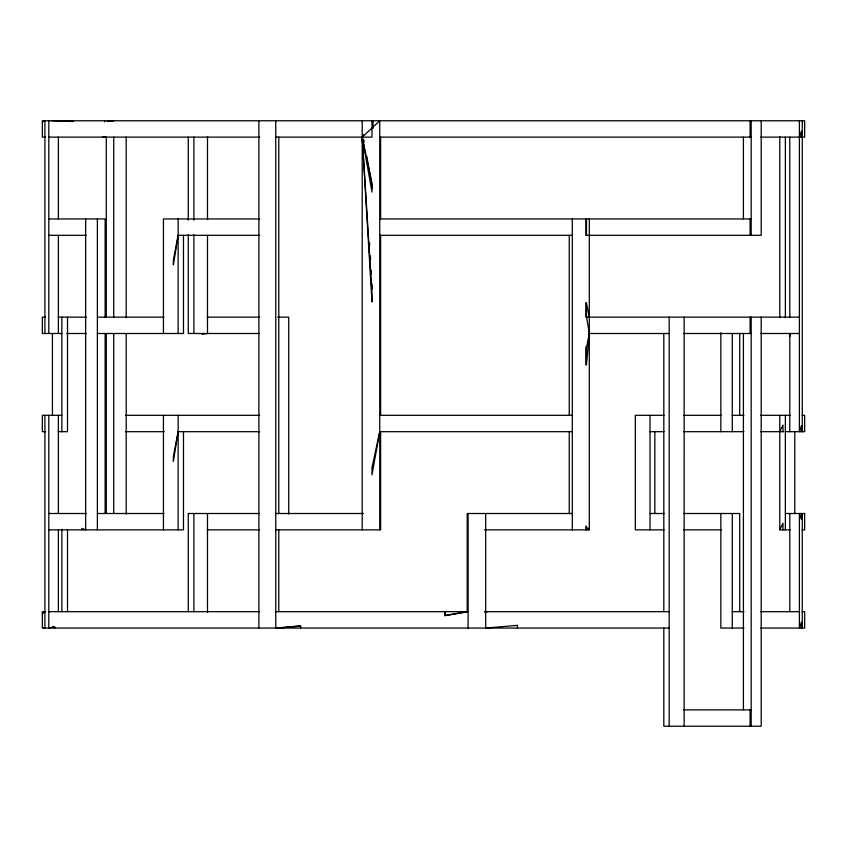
<?xml version="1.0" encoding="UTF-8"?>
<svg xmlns="http://www.w3.org/2000/svg" width="847" height="847" viewBox="0 0 847 847"><rect width="100%" height="100%" fill="white"/><g stroke="black" fill="none" stroke-linecap="round" stroke-linejoin="round"><path stroke-width="1.27" d="M48.798 333.496L48.798 120.772M73.075 120.772L73.075 121.513L52.143 120.772M81.852 529.862L81.852 528.369L85.653 529.862L85.653 218.95M104.615 121.862L104.615 120.772M258.886 120.772L258.886 628.051M300.664 628.051L300.664 625.848L275.762 628.051L275.762 120.772M485.691 513.504L485.691 628.051L517.422 625.361L517.422 628.051M669.183 726.228L669.183 317.138M684.143 726.228L684.154 317.138M732.284 628.051L732.284 513.504M750.103 726.228L750.103 709.871M751.183 726.228L751.183 317.138M782.988 529.862L782.988 523.234L779.791 529.862L790.113 529.862M785.36 529.862L785.36 415.316M801.421 431.684L801.421 425.723L799.388 431.684L799.388 120.772M801.421 513.504L801.421 519.455L799.388 513.504L799.388 628.051L801.421 622.09L801.421 628.051M802.278 513.504L802.268 628.051M589.311 333.496L586.484 364.697L586.484 347.683L589.311 333.496L586.484 316.482L586.484 302.951L589.311 317.138M178.145 235.318L173.381 264.92L173.37 259.987L178.145 235.318L259.69 235.318M178.145 431.684L173.37 461.287L173.37 456.353L178.145 431.684L259.69 431.684M379.752 431.684L371.971 474.923L371.971 467.713L379.752 431.684L572.297 431.684M799.388 137.129L801.421 131.179L801.421 137.129M779.791 431.684L782.988 425.046L782.988 431.684M362.198 137.129L371.971 192.078L371.971 182.92L362.198 137.129L371.971 292.797L371.971 301.956L362.198 137.129L379.752 120.772L379.752 529.862M42.35 613.959L44.912 611.682M42.35 121.873L44.912 120.772L44.912 333.496M107.22 121.544L113.731 120.772M278.79 628.051L300.579 626.081M45.569 137.129L42.35 137.129L42.35 120.772L804.65 120.772L804.65 137.129L760.86 137.129M48.798 137.129L259.69 137.129M275.762 137.129L371.971 137.129L371.971 120.772M379.752 137.129L751.183 137.129M48.798 218.95L105.144 218.95L105.144 317.138M259.69 218.95L163.439 218.95L163.439 333.496M379.752 218.95L751.183 218.95M48.798 235.318L86.193 235.318M379.752 235.318L572.297 235.318M45.569 317.138L42.35 317.138L42.35 333.496L61.852 333.496M58.305 317.138L86.415 317.138M97.384 317.138L163.99 317.138M207.123 317.138L259.563 317.138M277.647 317.138L288.721 317.138L288.721 514.013M799.388 317.138L585.902 317.138L585.902 302.623M66.786 333.496L86.415 333.496M97.384 333.496L183.481 333.496L183.481 235.318M259.563 333.496L188.278 333.496L188.278 234.661M588.527 333.496L669.183 333.496M683.476 333.496L751.183 333.496M760.712 333.496L799.388 333.496M61.852 415.316L42.35 415.316L42.35 431.684L45.569 431.684M125.472 415.316L259.69 415.316M379.752 415.316L572.297 415.316M664.069 415.316L635.324 415.316L635.324 529.862L664.069 529.862M683.656 415.316L721.475 415.316M732.284 415.316L743.941 415.316M760.712 415.316L790.103 415.316M802.183 415.316L804.65 415.316L804.65 431.684L785.36 431.684M58.305 431.684L67.506 431.684L67.506 317.138M125.472 431.684L164.276 431.684M650.02 431.684L664.069 431.684M683.656 431.684L743.941 431.684M760.712 431.684L783.666 431.684M48.798 513.504L86.415 513.504M97.384 513.504L163.99 513.504M259.563 513.504L188.278 513.504L188.278 611.682M275.762 513.504L363.416 513.504M572.297 513.504L467.205 513.504L467.205 611.682L444.643 615.621L444.643 611.682M650.02 513.504L664.069 513.504M683.656 513.504L739.706 513.504L739.706 611.682M785.36 513.504L804.65 513.504L804.65 529.862L802.183 529.862M48.798 529.862L183.481 529.862L183.481 431.684M207.123 529.862L259.563 529.862M275.762 529.862L380.621 529.862L380.621 431.684M484.452 529.862L589.311 529.862L589.311 218.95M683.656 529.862L721.475 529.862M45.569 611.682L42.35 611.682L42.35 628.051L669.183 628.051M48.798 611.682L259.69 611.682M275.762 611.682L468.095 611.682L445.067 615.621L445.067 611.682M669.183 611.682L484.452 611.682L487.046 611.905M732.284 611.682L743.941 611.682M760.807 611.682L799.388 611.682M802.173 611.682L804.65 611.682L804.65 628.051L760.807 628.051M743.941 628.051L720.839 628.051L720.839 513.504M683.476 709.871L751.183 709.871M102.752 136.727L106.277 137.129L106.277 317.138M42.35 627.331L44.912 628.051L44.912 415.316M52.969 626.536L54.642 628.051M589.311 529.862L586.484 527.025L586.484 529.862M366.762 156.303L372.32 188.246M789.785 431.684L789.785 333.496L789.965 336.09M364.316 151.645L363.903 145.049L364.263 151.634M369.546 242.623L369.694 245.259M370.308 255.805L370.541 259.764M371.155 270.309L371.378 274.269M371.918 283.501L372.225 288.774M789.785 333.496L789.933 336.047M802.268 120.772L802.268 431.684M794.782 431.684L794.782 513.504M789.785 137.129L789.785 317.138M789.785 513.504L789.785 611.682M785.36 137.129L785.36 317.689M779.791 136.589L779.791 317.138M779.78 415.316L779.791 529.862M761.188 120.772L761.188 235.318L585.902 235.318L585.891 218.95M761.188 317.138L761.188 726.228L663.815 726.228L663.815 628.051M751.183 120.772L751.183 235.318M750.103 120.772L750.103 137.129M750.103 218.95L750.103 235.318M750.103 317.138L750.103 333.496M743.412 137.129L743.412 218.95M743.412 333.496L743.412 709.871M739.706 333.496L739.706 415.316M732.284 333.496L732.284 431.684M720.839 332.85L720.839 431.684M663.815 333.496L663.815 611.682M654.826 431.684L654.826 513.504M650.02 415.316L650.02 529.862M586.484 218.95L586.484 235.318M585.902 346.677L585.902 365.131M585.902 525.913L585.902 529.862M572.297 218.95L572.297 529.862M569.248 235.318L569.248 415.316M569.248 431.684L569.248 513.504M468.095 513.504L468.095 628.051M380.621 137.129L380.621 218.95M380.621 235.318L380.621 415.316M372.987 120.772L372.987 128.617M363.416 134.62L363.416 137.129M363.416 139.776L363.416 142.412M362.198 120.772L362.198 529.862M278.79 137.129L278.79 513.504M278.79 529.862L278.79 611.682M207.504 136.589L207.504 219.617M207.504 235.424L207.504 333.496L201.914 334.216L201.914 333.496M207.504 513.504L207.504 612.339M193.889 137.129L193.889 220.156M193.889 234.661L193.889 333.496M193.889 513.504L193.889 611.682M188.278 137.129L188.278 220.156M178.145 218.95L178.145 333.496M178.145 415.316L178.145 529.862M163.439 415.316L163.439 529.862M126.203 137.129L126.203 317.752M126.203 333.58L126.203 514.15M113.731 137.129L113.731 317.138M113.731 333.496L113.731 513.504M106.277 333.496L106.277 513.504M105.144 333.496L105.144 513.504M97.384 218.95L97.384 529.862M67.506 529.862L67.506 611.682M61.852 317.138L61.852 431.684M61.852 529.206L61.852 611.682M58.379 137.129L58.379 218.95M58.379 235.318L58.379 333.496M58.379 415.316L58.379 513.504M58.379 529.862L58.379 611.682M54.737 628.051L54.737 626.664L48.798 628.051L48.798 415.316M52.419 333.496L52.419 415.316M363.744 142.412L363.585 139.776L363.723 142.412"/></g></svg>
